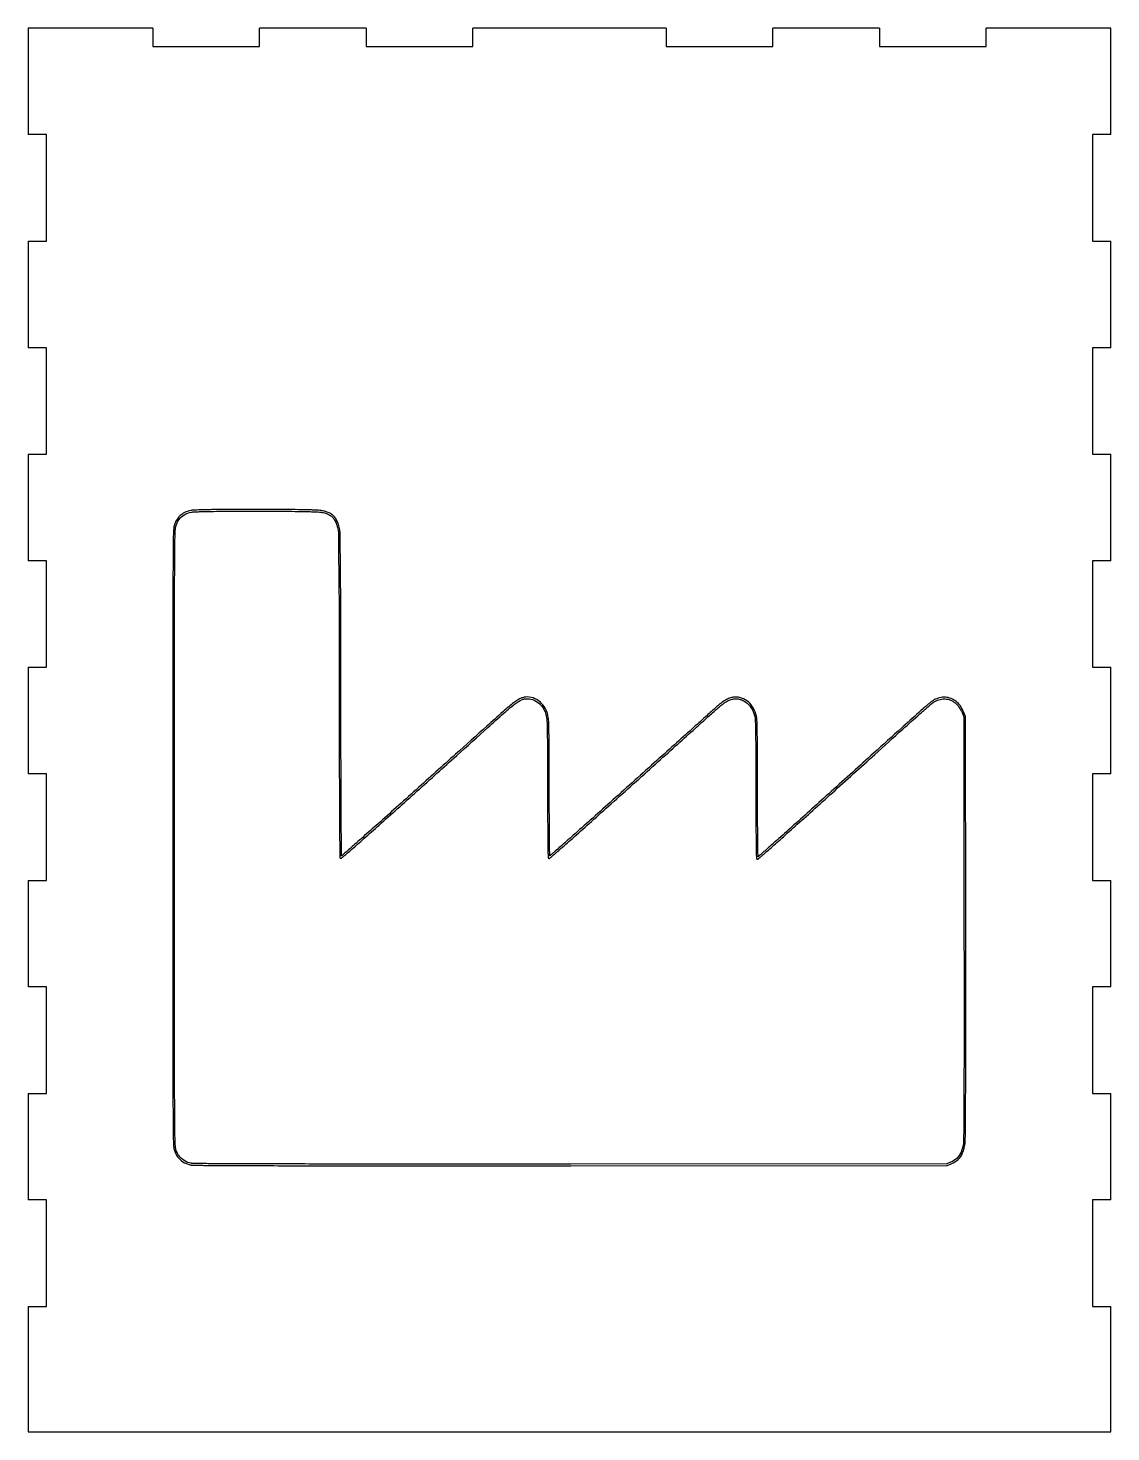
# Model space of a CAD drawing. Extents: x 0 to 178, y 0 to 231.
import ezdxf

# ---------------------------------------------------------------- set-up
doc = ezdxf.new("R2010")
doc.units = 0
doc.layers.get('0').update_dxf_attribs({"linetype": 'CONTINUOUS'})

msp = doc.modelspace()

# ---------------------------------------------------------------- linework, layer by layer
at = {"color": 7}
for p, q in [((20.641111, 230.741114), (0.141111, 230.741114)), ((0.141111, 230.741114), (0.141111, 213.241115)), ((20.641111, 230.741114), (20.641111, 227.741114)), ((55.64111, 230.741114), (38.141111, 230.741114)), ((38.141111, 227.741114), (38.141111, 230.741114)), ((55.64111, 230.741114), (55.64111, 227.741114)), ((104.94111, 230.741114), (73.141112, 230.741114)), ((73.141112, 227.741114), (73.141112, 230.741114)), ((104.94111, 230.741114), (104.94111, 227.741114)), ((139.941111, 230.741114), (122.441112, 230.741114)), ((122.441112, 227.741114), (122.441112, 230.741114)), ((139.941111, 230.741114), (139.941111, 227.741114)), ((177.941111, 230.741114), (157.441113, 230.741114)), ((157.441113, 227.741114), (157.441113, 230.741114)), ((177.941111, 213.241115), (177.941111, 230.741114)), ((20.641111, 227.741114), (38.141111, 227.741114)), ((55.64111, 227.741114), (73.141112, 227.741114)), ((104.94111, 227.741114), (122.441112, 227.741114)), ((139.941111, 227.741114), (157.441113, 227.741114)), ((3.141111, 213.241115), (0.141111, 213.241115)), ((3.141111, 195.741114), (3.141111, 213.241115)), ((174.941111, 213.241115), (174.941111, 195.741114)), ((177.941111, 213.241115), (174.941111, 213.241115)), ((0.141111, 195.741114), (3.141111, 195.741114)), ((0.141111, 195.741114), (0.141111, 178.241115)), ((174.941111, 195.741114), (177.941111, 195.741114)), ((177.941111, 178.241115), (177.941111, 195.741114)), ((3.141111, 178.241115), (0.141111, 178.241115)), ((3.141111, 160.741116), (3.141111, 178.241115)), ((174.941111, 178.241115), (174.941111, 160.741116)), ((177.941111, 178.241115), (174.941111, 178.241115)), ((0.141111, 160.741116), (3.141111, 160.741116)), ((0.141111, 160.741116), (0.141111, 143.241114)), ((174.941111, 160.741116), (177.941111, 160.741116)), ((177.941111, 143.241114), (177.941111, 160.741116)), ((37.528333, 151.395937), (37.528376, 151.395934)), ((37.528937, 151.678201), (37.52894, 151.678156)), ((3.141111, 143.241114), (0.141111, 143.241114)), ((3.141111, 125.741127), (3.141111, 143.241114)), ((174.941111, 143.241114), (174.941111, 125.741127)), ((177.941111, 143.241114), (174.941111, 143.241114)), ((0.141111, 125.741127), (3.141111, 125.741127)), ((0.141111, 125.741127), (0.141111, 108.241119)), ((174.941111, 125.741127), (177.941111, 125.741127)), ((177.941111, 108.241119), (177.941111, 125.741127)), ((153.497971, 118.303197), (153.778543, 117.607011)), ((154.060821, 117.662154), (153.759857, 118.409052)), ((153.778543, 117.607011), (153.814371, 83.072821)), ((154.096649, 83.073397), (154.060821, 117.662154)), ((3.141111, 108.241119), (0.141111, 108.241119)), ((3.141111, 90.741112), (3.141111, 108.241119)), ((174.941111, 108.241119), (174.941111, 90.741112)), ((177.941111, 108.241119), (174.941111, 108.241119)), ((0.141111, 90.741112), (3.141111, 90.741112)), ((0.141111, 90.741112), (0.141111, 73.241105)), ((174.941111, 90.741112), (177.941111, 90.741112)), ((177.941111, 73.241105), (177.941111, 90.741112)), ((3.141111, 73.241105), (0.141111, 73.241105)), ((3.141111, 55.741125), (3.141111, 73.241105)), ((174.941111, 73.241105), (174.941111, 55.741125)), ((177.941111, 73.241105), (174.941111, 73.241105)), ((0.141111, 55.741125), (3.141111, 55.741125)), ((0.141111, 55.741125), (0.141111, 38.241118)), ((174.941111, 55.741125), (177.941111, 55.741125)), ((177.941111, 38.241118), (177.941111, 55.741125)), ((153.994666, 47.521652), (153.994666, 47.522216)), ((26.746068, 44.028017), (26.746068, 44.014245)), ((26.746068, 44.014245), (26.857413, 43.990538)), ((150.981667, 44.165843), (89.283591, 44.144902)), ((89.283647, 43.862691), (151.036844, 43.883632)), ((151.628241, 44.427669), (150.981667, 44.165843)), ((151.036844, 43.883632), (151.734131, 44.165854)), ((3.141111, 38.241118), (0.141111, 38.241118)), ((3.141111, 20.741111), (3.141111, 38.241118)), ((177.941111, 38.241118), (174.941111, 38.241118)), ((174.941111, 38.241118), (174.941111, 20.741111)), ((0.141111, 20.741111), (3.141111, 20.741111)), ((0.141111, 20.741111), (0.141111, 0.141112)), ((174.941111, 20.741111), (177.941111, 20.741111)), ((177.941111, 0.141112), (177.941111, 20.741111)), ((0.141111, 0.141112), (177.941111, 0.141112))]:
    msp.add_line(p, q, dxfattribs=at)
for points, knots in [([(37.52894, 151.678156), (36.698472, 151.677926), (35.079855, 151.677478), (32.756269, 151.665116), (30.954644, 151.647023), (29.668713, 151.626446), (28.856401, 151.609272), (28.168634, 151.590021), (27.619695, 151.568291), (27.216868, 151.549403), (26.545742, 151.464724), (25.619624, 151.129163), (24.624061, 150.21503), (24.123813, 149.190433), (23.972655, 147.787163), (23.97008, 145.213592), (23.908666, 139.925341), (23.912787, 130.658728), (23.896668, 116.157359), (23.902153, 97.761328), (23.896847, 79.369777), (23.912511, 64.884241), (23.909337, 55.614931), (23.969189, 50.312474), (23.972434, 47.729765), (24.118966, 46.329495), (24.612363, 45.33892), (25.53379, 44.411307), (26.332616, 44.158739), (26.746068, 44.028017)], [0, 0, 0, 0, 2.491403, 4.855844, 6.970825, 7.896528, 8.714091, 9.408353, 9.960434, 10.362615, 10.617112, 11.989896, 13.226715, 14.59456, 15.294337, 17.445397, 22.313786, 31.161014, 45.244175, 65.818478, 86.348752, 100.419304, 109.274115, 114.158554, 116.323818, 117.026864, 118.359926, 119.555369, 120.837908, 120.837908, 120.837908, 120.837908]), ([(89.283591, 44.144902), (82.263787, 44.142951), (69.881111, 44.13951), (53.615848, 44.142963), (42.928969, 44.153457), (36.46737, 44.168751), (33.032556, 44.181616), (30.710074, 44.195324), (29.258349, 44.208901), (28.455036, 44.218975), (27.898582, 44.228391), (27.540662, 44.236674), (27.335424, 44.242778), (27.170261, 44.248587), (27.045466, 44.255323), (26.965399, 44.261615), (26.515015, 44.30346), (25.743761, 44.622109), (24.84659, 45.462418), (24.390133, 46.413085), (24.261423, 47.768428), (24.249598, 50.324509), (24.192586, 55.616876), (24.194103, 64.884864), (24.17931, 79.369726), (24.184149, 97.761371), (24.179107, 116.157293), (24.19442, 130.65837), (24.191816, 139.922482), (24.250628, 145.200978), (24.26016, 147.746816), (24.392981, 149.095099), (24.843568, 150.047707), (25.767314, 150.893612), (26.617051, 151.195725), (27.242116, 151.26374), (27.628309, 151.284786), (28.175876, 151.308213), (28.863394, 151.326843), (29.673868, 151.344279), (30.958215, 151.364774), (32.758352, 151.382921), (35.080467, 151.395314), (36.698243, 151.395726), (37.528333, 151.395937)], [0, 0, 0, 0, 21.059412, 37.148027, 48.795792, 53.120054, 56.532874, 59.100303, 60.087605, 60.888236, 61.510427, 61.757195, 61.962276, 62.126413, 62.252983, 62.337168, 62.367335, 63.609951, 64.729396, 66.010996, 66.65705, 68.800431, 73.680283, 82.53416, 96.604511, 117.134816, 137.709156, 151.792119, 160.638405, 165.500833, 167.62888, 168.275367, 169.552808, 170.677764, 171.960517, 172.167377, 172.564527, 173.120179, 173.811795, 174.627685, 175.552199, 177.665291, 180.028345, 182.518613, 182.518613, 182.518613, 182.518613]), ([(37.528376, 151.395934), (38.359931, 151.394365), (39.983541, 151.391302), (42.318702, 151.374981), (44.135086, 151.35379), (45.436689, 151.331194), (46.263345, 151.312585), (46.968725, 151.292598), (47.536322, 151.268798), (47.946404, 151.24655), (48.419461, 151.198183), (48.955585, 151.062314), (49.576906, 150.822808), (50.073363, 150.475423), (50.460587, 150.007502), (50.753948, 149.405001), (51.111568, 148.358067), (51.091016, 144.930548), (51.255259, 135.839561), (51.199543, 124.931196), (51.227612, 114.433711), (51.244639, 108.143543), (51.263823, 103.456054), (51.280722, 100.25014), (51.292874, 98.329704), (51.303778, 96.954652), (51.313104, 96.047431), (51.319627, 95.521018), (51.325262, 95.149459), (51.329931, 94.907439), (51.333199, 94.768346), (51.336037, 94.670341), (51.338393, 94.60627), (51.339956, 94.568782), (51.341417, 94.541762), (51.342707, 94.523221), (51.343836, 94.511094), (51.344947, 94.501387), (51.345809, 94.493456), (51.346961, 94.486657), (51.348174, 94.480072), (51.349754, 94.47355), (51.351494, 94.466914), (51.354832, 94.455261), (51.365477, 94.438764), (51.377436, 94.421679), (51.388103, 94.401147), (51.41668, 94.393099), (51.443235, 94.38017), (51.465839, 94.363973), (51.484091, 94.365317), (51.49942, 94.365107), (51.517542, 94.366173), (51.53257, 94.370139), (51.544852, 94.374434), (51.555675, 94.379579), (51.566259, 94.384739), (51.57683, 94.39099), (51.589344, 94.399119), (51.605296, 94.410074), (51.6256, 94.425094), (51.658091, 94.449913), (51.706334, 94.487884), (51.773541, 94.542331), (51.888946, 94.637736), (52.064445, 94.785916), (52.31182, 94.997547), (52.737111, 95.364804), (53.379766, 95.92536), (54.27525, 96.712227), (55.768515, 98.031165), (57.948023, 99.96791), (60.868009, 102.575709), (65.108815, 106.382213), (70.065595, 110.843203), (74.817662, 115.103787), (77.712201, 117.717013), (79.165118, 119.001988), (79.951706, 119.643395), (80.598038, 120.100314), (81.146594, 120.399416), (81.644105, 120.558273), (82.348543, 120.620254), (83.298089, 120.374841), (84.297495, 119.662463), (84.882063, 118.866508), (85.111922, 118.184049), (85.226846, 117.730054), (85.315228, 117.33812), (85.339609, 116.982836), (85.354528, 116.614039), (85.369959, 116.082201), (85.383377, 115.399979), (85.396069, 114.575898), (85.411969, 113.213994), (85.42705, 111.212547), (85.438539, 108.487692), (85.441008, 105.561484), (85.443622, 102.67804), (85.454393, 100.096689), (85.467732, 98.171621), (85.481421, 96.853933), (85.49199, 96.063482), (85.501987, 95.496895), (85.51058, 95.12243), (85.516614, 94.904323), (85.522082, 94.749741), (85.526843, 94.648199), (85.530307, 94.588664), (85.533291, 94.545829), (85.536122, 94.516686), (85.538202, 94.497924), (85.540413, 94.483125), (85.542234, 94.471252), (85.543987, 94.461265), (85.546419, 94.451916), (85.549268, 94.442912), (85.552624, 94.434024), (85.556668, 94.42531), (85.561144, 94.416781), (85.566088, 94.408852), (85.573499, 94.397997), (85.58629, 94.385806), (85.599694, 94.374898), (85.612566, 94.362214), (85.636747, 94.358687), (85.664689, 94.349429), (85.693411, 94.343097), (85.712659, 94.346338), (85.724441, 94.348743), (85.735236, 94.3522), (85.7452, 94.355965), (85.754304, 94.360443), (85.762798, 94.365288), (85.771583, 94.370365), (85.78087, 94.37657), (85.792991, 94.3851), (85.809298, 94.397106), (85.830705, 94.413765), (85.865813, 94.441626), (85.918431, 94.484285), (85.992083, 94.545325), (86.118893, 94.652105), (86.311958, 94.817496), (86.584312, 95.053205), (87.052754, 95.461414), (87.761054, 96.083202), (88.748284, 96.954883), (90.394301, 98.414287), (92.796981, 100.554934), (96.016472, 103.434466), (99.520204, 106.580748), (103.041407, 109.746443), (106.310656, 112.68335), (109.123647, 115.206276), (111.336369, 117.19674), (112.819998, 118.51338), (113.752164, 119.364727), (114.405959, 119.880933), (115.066417, 120.272203), (115.699583, 120.512139), (116.314071, 120.600687), (116.916524, 120.535619), (117.667033, 120.258771), (118.514271, 119.678262), (119.210473, 118.604557), (119.479617, 117.704024), (119.537243, 117.06723), (119.552263, 116.720221), (119.569389, 116.220294), (119.583409, 115.574106), (119.596672, 114.785129), (119.612996, 113.452982), (119.627925, 111.44685), (119.638747, 108.64133), (119.640493, 105.600097), (119.642899, 102.609489), (119.653455, 99.981651), (119.667052, 98.037004), (119.681349, 96.714791), (119.692448, 95.926176), (119.703049, 95.362321), (119.712129, 94.990455), (119.718507, 94.774184), (119.724244, 94.620993), (119.729469, 94.520443), (119.733284, 94.461453), (119.736831, 94.418942), (119.739504, 94.389809), (119.7415, 94.370852), (119.743732, 94.355813), (119.745947, 94.343725), (119.748588, 94.333621), (119.751489, 94.324072), (119.754542, 94.314785), (119.757955, 94.305655), (119.762239, 94.296851), (119.767026, 94.288391), (119.77217, 94.280658), (119.779626, 94.270378), (119.791804, 94.258998), (119.804414, 94.248897), (119.816279, 94.237576), (119.837497, 94.233373), (119.862538, 94.224271), (119.88879, 94.217941), (119.907662, 94.219664), (119.919985, 94.221684), (119.931645, 94.224822), (119.942575, 94.228247), (119.95262, 94.232542), (119.961894, 94.237363), (119.971283, 94.242346), (119.980959, 94.248358), (119.992859, 94.256407), (120.008378, 94.267331), (120.028355, 94.282293), (120.060435, 94.30715), (120.107993, 94.345263), (120.174282, 94.399705), (120.28797, 94.494782), (120.460741, 94.64203), (120.704067, 94.852014), (121.121942, 95.215664), (121.753011, 95.769902), (122.631988, 96.547179), (124.09674, 97.848759), (126.233808, 99.758479), (129.096161, 102.328175), (133.452491, 106.258019), (138.377571, 110.710682), (143.162148, 115.02812), (145.917311, 117.506823), (147.337621, 118.766593), (147.957548, 119.307497), (148.373852, 119.657362), (148.649498, 119.874919), (148.855009, 120.011698), (149.238724, 120.243988), (149.854251, 120.521961), (150.749399, 120.596444), (151.606915, 120.392196), (152.384624, 119.925677), (153.058359, 119.220773), (153.346884, 118.618553), (153.497971, 118.303197)], [0, 0, 0, 0, 2.494665, 4.870833, 7.005624, 7.944157, 8.776214, 9.486219, 10.061092, 10.480493, 10.718141, 11.486678, 12.131283, 12.706454, 13.283246, 13.932485, 14.708251, 16.580111, 24.086605, 42.140519, 49.214699, 55.591067, 61.009257, 63.277641, 65.208905, 66.770684, 67.402921, 67.93071, 68.350043, 68.517725, 68.656902, 68.767436, 68.811861, 68.849243, 68.879998, 68.893038, 68.904998, 68.91653, 68.92235, 68.928927, 68.937209, 68.942431, 68.949052, 68.957807, 68.978661, 69.007043, 69.021473, 69.045482, 69.089857, 69.113923, 69.123748, 69.143679, 69.160284, 69.177898, 69.190112, 69.199275, 69.213823, 69.225424, 69.236086, 69.25859, 69.283465, 69.311844, 69.381246, 69.467637, 69.571322, 69.830443, 70.156691, 70.547967, 71.516186, 72.715011, 74.124198, 77.493218, 81.462056, 85.869077, 94.588968, 101.467859, 105.016097, 106.288052, 107.286361, 108.059499, 108.659979, 109.153547, 109.614491, 110.766847, 111.99915, 113.243828, 113.644732, 114.153899, 114.650005, 114.845517, 115.221234, 115.757538, 116.441551, 117.268326, 118.230053, 120.52754, 123.272813, 126.40468, 129.306161, 131.923142, 134.148788, 135.08149, 135.876418, 136.520349, 136.781503, 137.000105, 137.17492, 137.24553, 137.305057, 137.35383, 137.374328, 137.392898, 137.410451, 137.41921, 137.428938, 137.440854, 137.448154, 137.457267, 137.469332, 137.476951, 137.486148, 137.497356, 137.516289, 137.538708, 137.549682, 137.569353, 137.608839, 137.639831, 137.6554, 137.666981, 137.675914, 137.689365, 137.698903, 137.706311, 137.718701, 137.729332, 137.739802, 137.763168, 137.790071, 137.821175, 137.897625, 137.993281, 138.108146, 138.394959, 138.755935, 139.188708, 140.258996, 141.583434, 143.139661, 146.85847, 151.237291, 156.097716, 160.98564, 165.442377, 169.281824, 172.321541, 174.371131, 175.232552, 176.108698, 176.865324, 177.526755, 178.127145, 178.710864, 179.324016, 180.514244, 181.716147, 183.094947, 183.282229, 183.63397, 184.136672, 184.782977, 185.572911, 186.503955, 188.779695, 191.591456, 194.920561, 197.903389, 200.563277, 202.804127, 203.737455, 204.530143, 205.170203, 205.429307, 205.646068, 205.819299, 205.889185, 205.948122, 205.996628, 206.017154, 206.035891, 206.053803, 206.062756, 206.072741, 206.085111, 206.092694, 206.102067, 206.114329, 206.122021, 206.131211, 206.142184, 206.160042, 206.18086, 206.19102, 206.208375, 206.243544, 206.272187, 206.287888, 206.300049, 206.309636, 206.324081, 206.334377, 206.342356, 206.355435, 206.366255, 206.376508, 206.398534, 206.423182, 206.451376, 206.520282, 206.60601, 206.708711, 206.964889, 207.28702, 207.672923, 208.626735, 209.806703, 211.19298, 214.505208, 218.404758, 222.732797, 232.106102, 238.323148, 242.066583, 243.224133, 244.018711, 244.534589, 244.855627, 245.071443, 245.274545, 246.202125, 247.066296, 247.919504, 248.804147, 249.753395, 250.796925, 250.796925, 250.796925, 250.796925]), ([(51.616348, 94.779554), (51.615562, 94.807759), (51.613912, 94.866963), (51.611283, 94.963971), (51.607089, 95.172145), (51.60192, 95.525034), (51.595314, 96.050711), (51.586025, 96.95739), (51.575124, 98.332009), (51.562966, 100.252078), (51.546044, 103.457675), (51.526935, 108.144831), (51.50955, 114.434598), (51.483764, 124.930549), (51.522348, 135.839425), (51.395898, 144.957784), (51.387775, 148.422453), (51.013025, 149.519645), (50.694687, 150.169124), (50.266496, 150.685393), (49.718423, 151.06956), (49.047978, 151.330995), (48.469914, 151.474721), (47.971016, 151.530134), (47.547452, 151.55126), (46.977446, 151.574037), (46.270993, 151.594583), (45.442501, 151.61334), (44.139341, 151.636132), (42.321598, 151.657206), (39.985151, 151.673517), (38.360828, 151.676615), (37.528937, 151.678201)], [0, 0, 0, 0, 0.084648, 0.177681, 0.291131, 0.709292, 1.236458, 1.868286, 3.429469, 5.36044, 7.628613, 13.046358, 19.422364, 26.49625, 44.545549, 52.063522, 54.002229, 54.815659, 55.519283, 56.162797, 56.804842, 57.504213, 58.31091, 58.583911, 59.009014, 59.582825, 60.295401, 61.129189, 62.068946, 64.205455, 66.582754, 69.078427, 69.078427, 69.078427, 69.078427]), ([(85.804923, 94.758057), (85.80283, 94.81347), (85.798158, 94.937192), (85.792559, 95.142992), (85.784081, 95.507402), (85.774284, 96.068125), (85.763643, 96.857473), (85.749973, 98.174239), (85.736663, 100.098413), (85.725948, 102.678845), (85.723234, 105.561972), (85.720708, 108.488433), (85.709255, 111.214207), (85.694227, 113.216629), (85.678272, 114.579627), (85.665707, 115.404993), (85.65203, 116.087282), (85.637298, 116.619812), (85.623882, 117.000012), (85.594231, 117.374081), (85.50546, 117.790149), (85.384201, 118.269408), (85.131636, 119.001496), (84.5073, 119.871193), (83.414595, 120.647906), (82.371039, 120.907238), (81.590469, 120.835009), (81.043315, 120.661463), (80.455166, 120.345054), (79.784714, 119.871361), (78.984759, 119.219723), (77.526079, 117.928863), (74.629053, 115.313836), (69.87702, 111.052614), (64.920433, 106.591736), (60.679843, 102.785602), (57.760132, 100.178457), (55.581125, 98.242274), (54.088573, 96.924053), (53.193967, 96.13815), (52.552258, 95.578529), (52.128012, 95.212144), (51.88187, 95.001678), (51.727595, 94.871234), (51.650304, 94.807192), (51.632954, 94.793141), (51.622088, 94.784251), (51.616348, 94.779554)], [0, 0, 0, 0, 0.166357, 0.371427, 0.617621, 1.259883, 2.05384, 2.985878, 5.210389, 7.826488, 10.727228, 13.859767, 16.605871, 18.904609, 19.867181, 20.695138, 21.380985, 21.914452, 22.293302, 22.522329, 23.039168, 23.566142, 24.005735, 25.357214, 26.690208, 27.962592, 28.476888, 29.026714, 29.672226, 30.472663, 31.486312, 32.76621, 36.315708, 43.194651, 51.914375, 56.320877, 60.289173, 63.657331, 65.06568, 66.263178, 67.229673, 67.620018, 67.944839, 68.201236, 68.226096, 68.245962, 68.268215, 68.268215, 68.268215, 68.268215]), ([(120.007293, 94.629623), (120.005009, 94.684459), (119.999904, 94.807052), (119.993667, 95.011199), (119.984509, 95.373159), (119.974381, 95.93117), (119.963482, 96.718498), (119.949386, 98.039664), (119.935673, 99.983367), (119.925163, 102.610286), (119.922735, 105.600608), (119.921016, 108.642194), (119.910201, 111.448817), (119.895252, 113.456122), (119.878905, 114.789524), (119.865786, 115.579971), (119.851424, 116.226812), (119.835121, 116.728607), (119.820951, 117.088314), (119.752786, 117.76355), (119.46415, 118.731188), (118.713439, 119.877808), (117.800126, 120.513898), (116.977318, 120.812142), (116.310477, 120.884073), (115.6334, 120.789483), (114.948873, 120.531041), (114.2505, 120.118235), (113.571814, 119.582113), (112.627631, 118.720969), (111.142917, 117.40221), (108.933339, 115.414734), (106.122167, 112.89338), (102.852908, 109.956485), (99.331825, 106.790888), (95.828292, 103.644814), (92.609165, 100.765654), (90.206869, 98.625436), (88.561437, 97.166459), (87.574968, 96.295299), (86.867447, 95.674077), (86.399746, 95.26657), (86.12819, 95.031922), (85.95425, 94.882697), (85.861832, 94.804932), (85.832461, 94.780867), (85.814237, 94.765772), (85.804923, 94.758057)], [0, 0, 0, 0, 0.16465, 0.368095, 0.612717, 1.250876, 2.042386, 2.974927, 5.214593, 7.873622, 10.855736, 14.185557, 16.998376, 19.275649, 20.207622, 20.998859, 21.64734, 22.148516, 22.505225, 22.726826, 24.184016, 25.481853, 26.766943, 27.44137, 28.092374, 28.757492, 29.473499, 30.27319, 31.181989, 32.063084, 34.10685, 37.139358, 40.978846, 45.435536, 50.323463, 55.18347, 59.561843, 63.279962, 64.83561, 66.159152, 67.22817, 67.660233, 68.020127, 68.304844, 68.347764, 68.382469, 68.418754, 68.418754, 68.418754, 68.418754]), ([(153.759857, 118.409052), (153.598391, 118.745362), (153.288306, 119.391223), (152.560548, 120.150508), (151.712377, 120.659143), (150.76976, 120.880844), (149.787465, 120.798959), (149.115282, 120.49992), (148.70177, 120.248229), (148.485963, 120.104119), (148.198838, 119.87871), (147.775301, 119.522773), (147.151521, 118.979332), (145.729376, 117.71796), (142.97341, 115.238291), (138.188528, 110.920224), (133.263564, 106.467558), (128.907448, 102.537944), (126.045439, 99.968641), (123.908825, 98.059305), (122.444623, 96.758301), (121.566368, 95.981774), (120.936073, 95.428387), (120.519267, 95.06551), (120.277059, 94.856826), (120.124473, 94.726076), (120.046274, 94.661019), (120.026207, 94.645124), (120.013791, 94.634949), (120.007293, 94.629623)], [0, 0, 0, 0, 1.113287, 2.137999, 3.103698, 4.043369, 4.995781, 6.008212, 6.215793, 6.448825, 6.78608, 7.310182, 8.108586, 9.267838, 13.013018, 19.230375, 28.603548, 32.931165, 36.830325, 40.141811, 41.527438, 42.706415, 43.658755, 44.043695, 44.364318, 44.617883, 44.646514, 44.669471, 44.694675, 44.694675, 44.694675, 44.694675]), ([(153.814371, 83.072821), (153.817814, 79.307581), (153.823974, 72.571771), (153.823785, 63.601473), (153.81582, 57.536896), (153.802594, 53.745466), (153.790902, 51.645878), (153.778472, 50.190278), (153.766708, 49.25259), (153.757806, 48.713131), (153.748775, 48.278491), (153.737982, 47.946825), (153.728936, 47.718646), (153.676756, 47.099106), (153.444242, 46.165176), (152.735743, 44.992961), (151.997079, 44.615932), (151.628241, 44.427669)], [0, 0, 0, 0, 11.295723, 20.207437, 26.910892, 29.489454, 31.581791, 33.209749, 33.856404, 34.395065, 34.828355, 35.16056, 35.390642, 35.513273, 37.02543, 38.248574, 39.468455, 39.468455, 39.468455, 39.468455]), ([(153.994666, 47.522216), (153.99958, 47.571803), (154.012226, 47.699397), (154.020489, 47.938206), (154.030965, 48.272083), (154.040146, 48.707658), (154.048979, 49.2484), (154.060751, 50.187169), (154.073193, 51.643769), (154.084869, 53.744277), (154.098102, 57.536389), (154.106042, 63.601459), (154.106251, 72.572124), (154.100092, 79.308099), (154.096649, 83.073397)], [0, 0, 0, 0, 0.149461, 0.384584, 0.716503, 1.151731, 1.69152, 2.338967, 3.968244, 6.061472, 8.640581, 15.344645, 24.25668, 35.552577, 35.552577, 35.552577, 35.552577]), ([(151.734131, 44.165854), (152.130085, 44.373038), (152.924896, 44.788924), (153.711795, 46.038854), (153.894926, 46.998819), (153.994666, 47.521652)], [0, 0, 0, 0, 1.32106, 2.651808, 4.243453, 4.243453, 4.243453, 4.243453]), ([(26.857413, 43.990538), (26.881003, 43.986518), (26.934779, 43.977353), (27.031291, 43.972464), (27.159379, 43.966627), (27.325941, 43.96038), (27.5332, 43.954486), (27.892787, 43.946181), (28.450693, 43.936747), (29.255293, 43.926682), (30.70798, 43.913126), (33.031175, 43.899386), (36.46654, 43.886536), (42.928506, 43.871251), (53.615641, 43.86073), (69.88109, 43.857298), (82.263826, 43.86074), (89.283647, 43.862691)], [0, 0, 0, 0, 0.071735, 0.16353, 0.289475, 0.456573, 0.66349, 0.911522, 1.535607, 2.337442, 3.325504, 5.893855, 9.307134, 13.631667, 25.279802, 41.368548, 62.428012, 62.428012, 62.428012, 62.428012])]:
    msp.add_open_spline(points, degree=3, knots=knots, dxfattribs=at)

doc.saveas('drawing.dxf')
